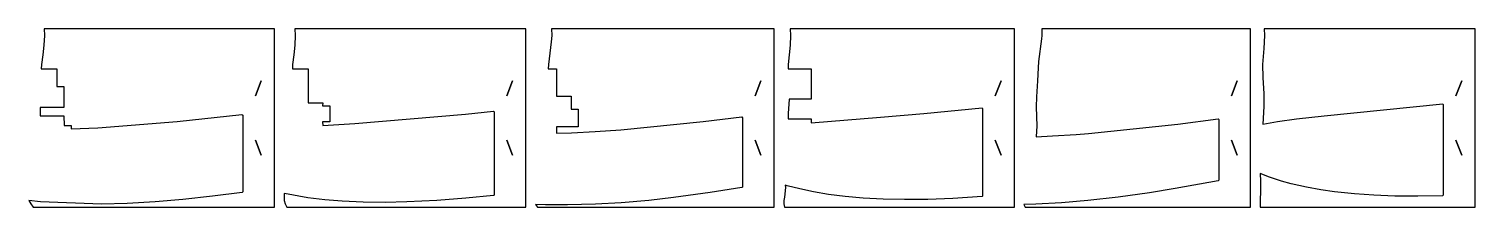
# Model space of a CAD drawing. Header units: metres. Extents: x 6 to 898, y 6 to 116.
import ezdxf

# ---------------------------------------------------------------- set-up
doc = ezdxf.new("R2010")
doc.units = ezdxf.units.M

msp = doc.modelspace()

# ---------------------------------------------------------------- linework, layer by layer
at = {"layer": 'CUT'}
for points in [[(119.273, 12.596), (100.872, 10.578), (83.755, 9.101), (66.636, 8.136), (50.75, 7.717), (13.137, 9.279), (5.94, 10.062), (7.088, 7.955), (8.624, 5.925), (157.541, 5.962), (157.514, 116.065), (15.356, 116.038), (15.506, 112.001), (15.102, 106.007), (14.432, 100.007), (13.63, 94.007), (13.448, 91.437), (23.099, 91.425), (23.126, 80.435), (27.565, 80.425), (27.557, 67.575), (13.01, 67.575), (12.935, 67.503), (12.832, 62.5), (12.907, 62.425), (27.575, 62.425), (27.624, 56.435), (32.067, 56.425), (32.108, 54.223), (48.487, 55.014), (97.436, 58.868), (137.422, 63.226), (137.901, 62.8), (137.89, 15.274), (137.522, 14.947)], [(257.755, 10.046), (239.254, 9.109), (225.712, 8.831), (212.274, 8.981), (199.21, 9.594), (188.496, 10.489), (178.04, 11.753), (163.584, 14.256), (163.494, 14.183), (163.517, 9.982), (164.027, 7.969), (165.012, 5.925), (312.644, 5.962), (312.617, 116.065), (170.11, 116.038), (170.33, 111.998), (170.035, 106.008), (169.418, 100.008), (168.67, 94.006), (168.526, 91.436), (178.197, 91.425), (178.172, 70.438), (187.217, 70.425), (187.175, 68.437), (191.714, 68.425), (191.687, 58.575), (187.183, 58.538), (187.225, 56.446), (207.06, 57.545), (275.431, 63.351), (292.733, 65.143), (293.004, 64.744), (292.989, 13.367), (292.613, 13.053), (275.508, 11.388)], [(388.42, 10.108), (371.361, 8.595), (355.499, 7.654), (338.3, 7.233), (324.728, 7.372), (318.516, 7.613), (319.696, 5.925), (465.936, 5.962), (465.909, 116.065), (328.516, 116.038), (328.56, 112.005), (328.231, 108.008), (326.509, 94.006), (326.362, 91.437), (331.491, 91.425), (331.477, 74.437), (340.496, 74.425), (340.503, 66.435), (344.978, 66.425), (344.968, 55.575), (331.485, 55.538), (331.509, 51.588), (340.759, 51.892), (355.461, 52.641), (371.304, 53.724), (421.943, 58.73), (445.81, 61.621), (446.296, 61.195), (446.286, 18.328), (445.931, 17.994), (426.356, 14.94), (403.808, 11.871)], [(488.684, 60.425), (488.72, 58.098), (531.398, 61.442), (558.218, 63.817), (594.23, 67.341), (594.501, 66.942), (594.481, 12.692), (594.098, 12.392), (576.161, 11.287), (560.622, 10.705), (546.264, 10.558), (533.031, 10.829), (520.856, 11.485), (509.685, 12.485), (499.465, 13.78), (490.153, 15.354), (481.691, 17.146), (473.95, 19.109), (472.651, 19.471), (472.743, 17.995), (472.117, 12.011), (471.811, 10.001), (471.797, 7.986), (472.17, 5.986), (472.244, 5.925), (614.141, 5.962), (614.114, 116.065), (475.761, 116.038), (476.003, 111.997), (475.749, 106.007), (474.552, 94.004), (474.431, 91.501), (474.506, 91.425), (488.682, 91.425), (488.655, 72.575), (475.127, 72.575), (475.052, 72.504), (474.528, 64.002), (474.49, 60.436)], [(630.76, 110.006), (628.977, 96.006), (628.717, 92.002), (628.41, 84.005), (627.704, 74.003), (627.611, 67.997), (627.965, 56), (627.492, 49.519), (627.569, 49.429), (637.587, 49.893), (652.278, 50.807), (659.905, 51.354), (714.919, 57.176), (739.752, 60.414), (740.242, 59.988), (740.242, 22.559), (739.77, 22.107), (713.214, 17.402), (697.389, 14.845), (678.056, 12.129), (659.396, 9.991), (643.112, 8.623), (627.401, 7.79), (620.01, 7.551), (620.651, 5.925), (759.882, 5.962), (759.855, 116.065), (630.93, 116.038), (630.977, 114), (630.922, 112.006)], [(778.846, 22.061), (771.488, 24.488), (765.851, 26.694), (766.048, 21.998), (766.016, 16.003), (765.742, 10.003), (765.742, 7.996), (765.849, 5.996), (765.924, 5.925), (898.375, 5.962), (898.348, 116.065), (768.239, 116.038), (768.4, 112), (767.939, 104.006), (767.187, 94.003), (767.355, 85.994), (768.098, 75.996), (767.967, 68.004), (767.459, 57.285), (776.468, 58.794), (788.157, 60.397), (805.329, 62.357), (878.464, 69.671), (878.735, 69.272), (878.713, 13.296), (878.258, 12.999), (862.984, 12.699), (848.9, 12.784), (835.951, 13.24), (824.065, 14.041), (811.583, 15.379), (803.283, 16.575), (794.277, 18.215), (784.863, 20.386)], [(145.667, 74.752), (149.285, 83.914)], [(300.77, 74.752), (304.388, 83.914)], [(454.062, 74.752), (457.68, 83.914)], [(602.267, 74.752), (605.885, 83.914)], [(748.008, 74.752), (751.626, 83.914)], [(886.501, 74.752), (890.119, 83.914)], [(145.667, 47.248), (149.285, 38.086)], [(300.77, 47.248), (304.388, 38.086)], [(454.062, 47.248), (457.68, 38.086)], [(602.267, 47.248), (605.885, 38.086)], [(748.008, 47.248), (751.626, 38.086)], [(886.501, 47.248), (890.119, 38.086)]]:
    msp.add_lwpolyline(points, close=True, dxfattribs=at)

doc.saveas('drawing.dxf')
